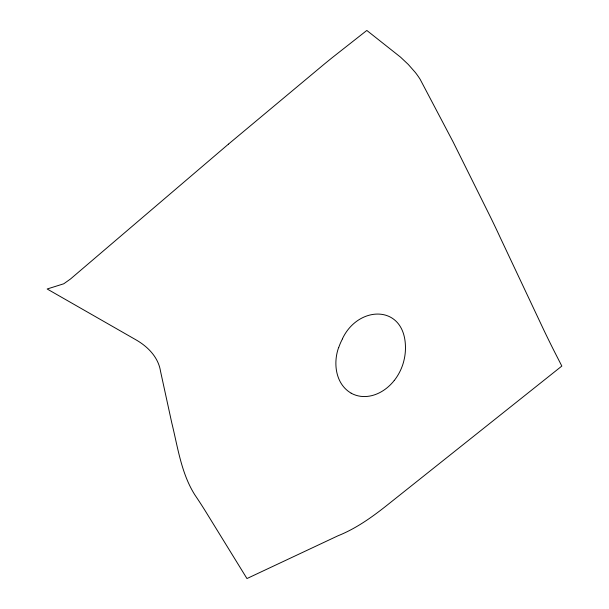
<?xml version="1.0" encoding="UTF-8"?>
<svg xmlns="http://www.w3.org/2000/svg" width="609" height="609" viewBox="0 0 609 609"><rect width="100%" height="100%" fill="white"/><g stroke="black" fill="none" stroke-linecap="round" stroke-linejoin="round"><path stroke-width="0.91" d="M338.657 347.473C332.917 363.17 335.589 384.21 351.18 393.178M342.403 338.84C358.541 304.355 406.5 304.119 405.449 349.269A51.636 51.202 -89.8 0 1 403.942 360.475L403.455 362.416A52.937 52.747 74.8 0 1 399.321 372.7L398.423 374.322A51.529 51.384 40.1 0 1 394.282 380.45M394.274 380.442C386.867 389.889 375.464 396.977 363.162 396.543A27.07 26.963 35.3 0 1 351.165 393.208M338.733 347.503A57.406 56.881 90 0 1 342.479 338.878M228.444 144.143L70.469 279.021L63.747 283.786L47.167 289.001L135.297 339.449C147.431 346.224 158.317 356.988 160.525 371.277L171.791 422.943C177.828 447.326 181.223 473.353 194.903 494.957A986.999 664.48 -50.3 0 1 206.459 512.816L246.957 578.55L338.041 535.76C356.661 528.315 372.967 516.485 388.527 504.054L561.833 366.07L554.883 352.497A288.369 80.609 63.9 0 1 543.708 329.796L500.225 237.54A599.294 374.954 58.6 0 0 489.491 215.068L453.066 141.828L420.111 79.246A33.221 12.127 58.2 0 0 415.346 72.479L408.274 64.44L400.524 57.132L366.816 30.45L332.08 57.771A96.093 8.214 -38.6 0 0 323.973 64.371L228.444 144.143"/></g></svg>
